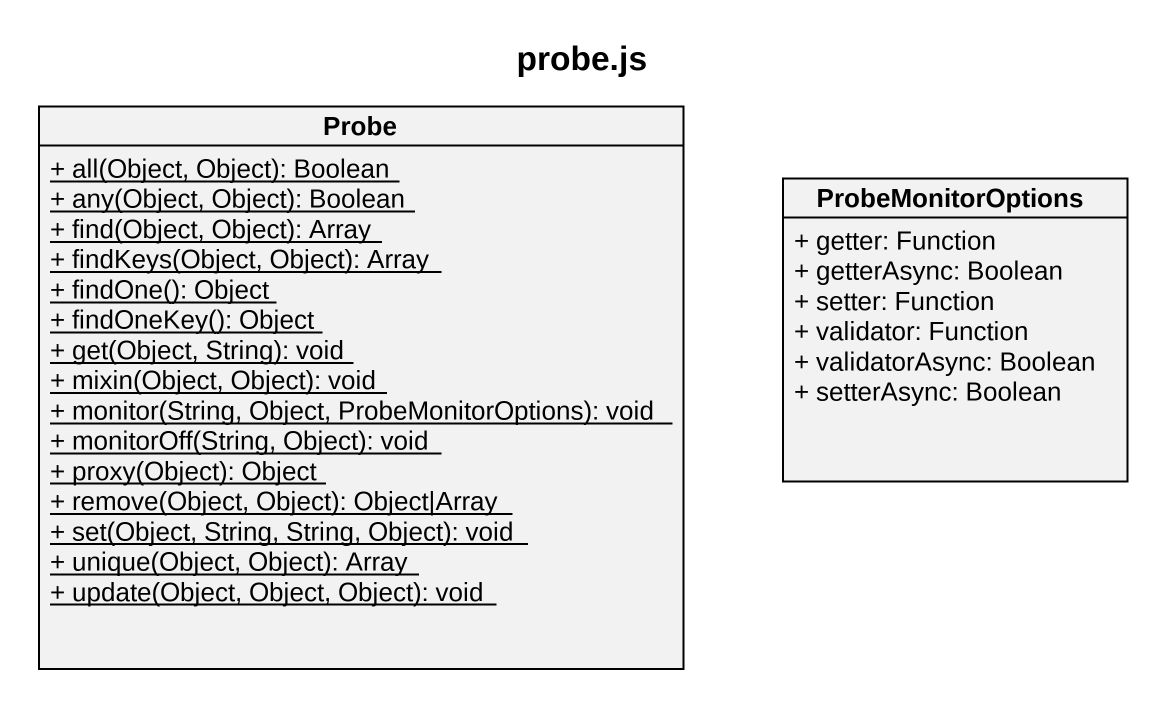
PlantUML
@startuml
title probe.js
hide circle
hide empty members
skinparam classAttributeIconSize 0
class Probe {
  {static} + all(Object, Object): Boolean
  {static} + any(Object, Object): Boolean
  {static} + find(Object, Object): Array
  {static} + findKeys(Object, Object): Array
  {static} + findOne(): Object
  {static} + findOneKey(): Object
  {static} + get(Object, String): void
  {static} + mixin(Object, Object): void
  {static} + monitor(String, Object, ProbeMonitorOptions): void
  {static} + monitorOff(String, Object): void
  {static} + proxy(Object): Object
  {static} + remove(Object, Object): Object|Array
  {static} + set(Object, String, String, Object): void
  {static} + unique(Object, Object): Array
  {static} + update(Object, Object, Object): void
}
class ProbeMonitorOptions {
  + getter: Function
  + getterAsync: Boolean
  + setter: Function
  + validator: Function
  + validatorAsync: Boolean
  + setterAsync: Boolean
}
@enduml
